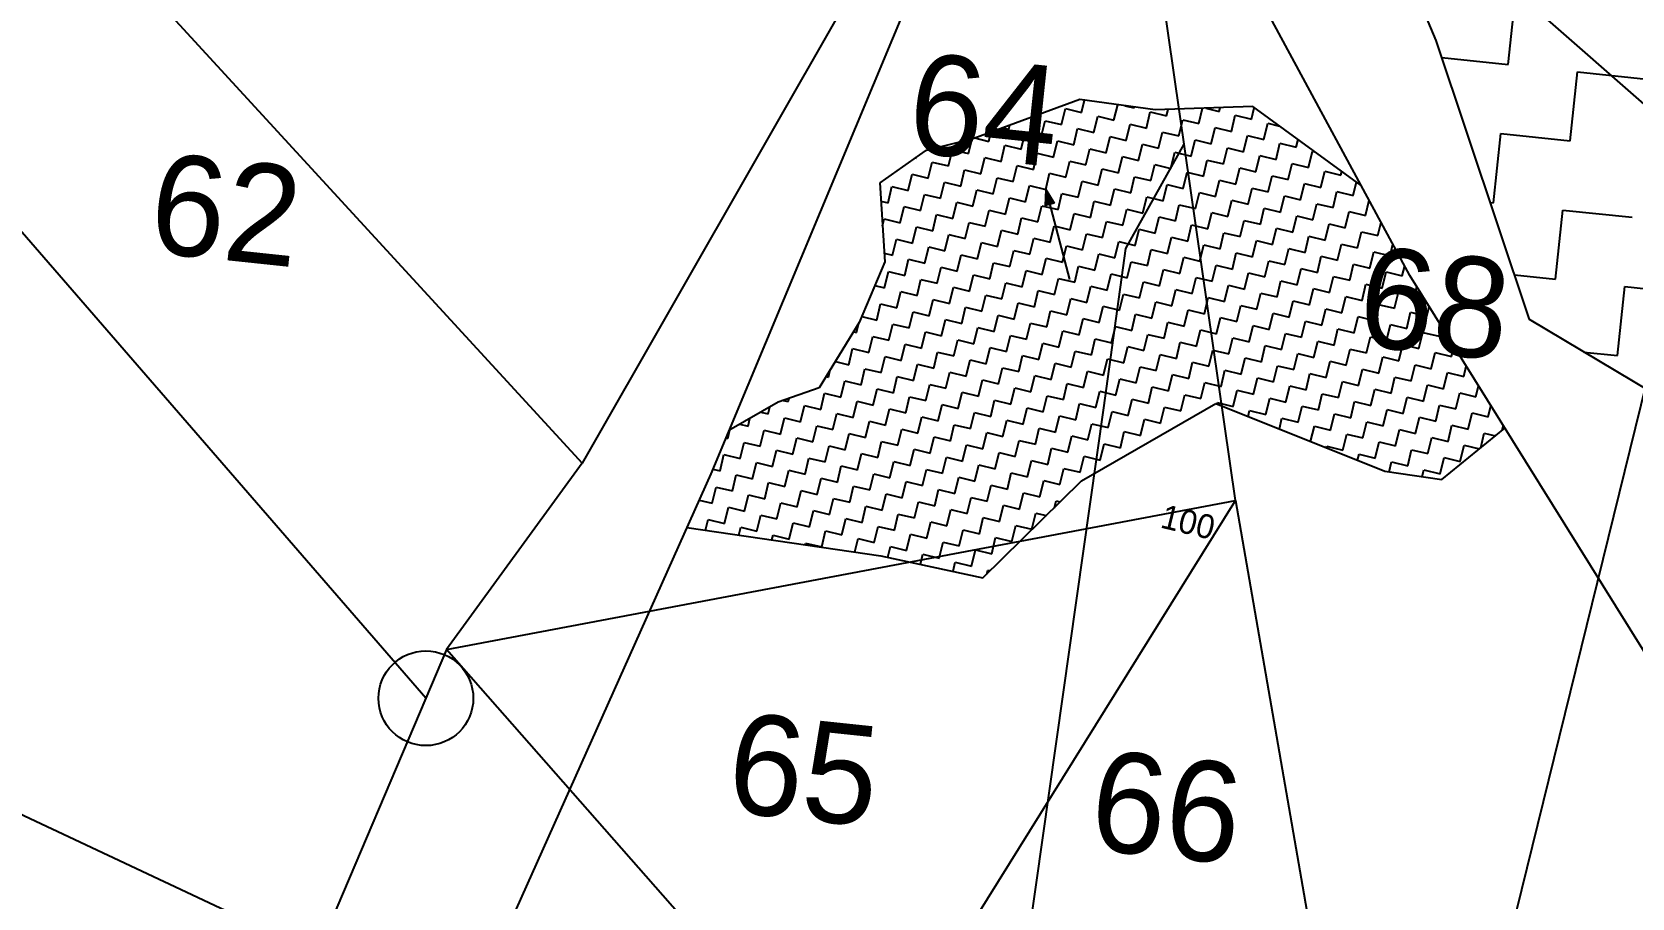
# Model space of a CAD drawing. Header units: metres. Extents: x 280481 to 282563, y 2046849 to 2049468.
# Drawn here: x 281595.6 to 281837.1, y 2048963.2 to 2049094 of the extents above; entities that cross this region are included whole.
import ezdxf
from ezdxf.enums import TextEntityAlignment as Align

# ---------------------------------------------------------------- set-up
doc = ezdxf.new("R2010")
doc.units = ezdxf.units.M
for name, color, linetype in [('LINE_WATER', 4, 'Continuous'), ('POLY_HATCH', 12, 'Continuous'), ('POLY_PARCEL', 6, 'Continuous'), ('TEXT_PARCEL', 7, 'Continuous')]:
    doc.layers.add(name, color=color, linetype=linetype)
doc.styles.add('TEXT_MAP', font='')
doc.styles.get('TEXT_MAP').set_extended_font_data('Kruti Dev 050')

msp = doc.modelspace()

# ---------------------------------------------------------------- hatches: boundary and pattern name
h = msp.add_hatch(color=256)
h.paths.add_polyline_path([(281749.21, 2049067.93), (281749.9, 2049068.11), (281748.61, 2049070.19)])
h.paths.add_polyline_path([(281748.61, 2049070.19), (281748.52, 2049067.75), (281749.21, 2049067.93)])

# ---------------------------------------------------------------- linework, layer by layer
for points in [[(281748.61, 2049070.19), (281748.52, 2049067.75)], [(281748.61, 2049070.19), (281752.19, 2049056.58)], [(281748.61, 2049070.19), (281749.9, 2049068.11)], [(281749.9, 2049068.11), (281748.52, 2049067.75)]]:
    msp.add_lwpolyline(points)
msp.add_circle((281655.07, 2048993.38), 7.15)
at = {"layer": 'LINE_WATER'}
for p, q in [((281760.7, 2049061.3), (281769.52, 2049077.02)), ((281757.4, 2049037.22), (281760.7, 2049061.3)), ((281742.55, 2048932.71), (281757.4, 2049037.22))]:
    msp.add_line(p, q, dxfattribs=at)
at = {"layer": 'POLY_HATCH'}
for p, q in [((281807.55, 2049092.66), (281783.74, 2049149.87)), ((281821.63, 2049050.56), (281807.55, 2049092.66)), ((281753.76, 2049083.76), (281737.75, 2049077.91)), ((281765.14, 2049082.21), (281753.76, 2049083.76)), ((281779.85, 2049082.7), (281765.14, 2049082.21)), ((281796.22, 2049070.81), (281779.85, 2049082.7)), ((281737.75, 2049077.91), (281730.41, 2049076.05)), ((281730.41, 2049076.05), (281723.56, 2049071.22)), ((281723.56, 2049071.22), (281724.32, 2049059.29)), ((281724.32, 2049059.29), (281720.47, 2049050.1)), ((281720.47, 2049050.1), (281714.43, 2049040.22)), ((281867.14, 2049023.37), (281821.63, 2049050.56)), ((281714.43, 2049040.22), (281708.23, 2049038.08)), ((281708.23, 2049038.08), (281700.8, 2049033.79)), ((281754.03, 2049026.19), (281774.3, 2049037.88)), ((281774.3, 2049037.88), (281799.79, 2049027.65)), ((281808.4, 2049026.38), (281817.92, 2049034.15)), ((281739.14, 2049011.57), (281754.03, 2049026.19)), ((281799.79, 2049027.65), (281808.4, 2049026.38)), ((281694.44, 2049019.14), (281723.73, 2049014.89)), ((281723.73, 2049014.89), (281739.14, 2049011.57))]:
    msp.add_line(p, q, dxfattribs=at)
at = {"layer": 'POLY_HATCH', "linetype": 'Continuous'}
for p, q in [((281818.43, 2049089.07), (281819.53, 2049099.51)), ((281808.4, 2049090.13), (281818.43, 2049089.07)), ((281827.76, 2049077.53), (281828.86, 2049087.97)), ((281828.86, 2049087.97), (281839.3, 2049086.87)), ((281754.02, 2049081.83), (281754.47, 2049083.66)), ((281750.98, 2049079.98), (281751.58, 2049082.42)), ((281751.58, 2049082.42), (281754.02, 2049081.83)), ((281755.88, 2049078.79), (281756.47, 2049081.24)), ((281756.47, 2049081.24), (281758.92, 2049080.64)), ((281758.92, 2049080.64), (281759.48, 2049082.98)), ((281760.58, 2049082.83), (281761.96, 2049082.5)), ((281761.96, 2049082.5), (281761.99, 2049082.64)), ((281763.81, 2049079.46), (281764.4, 2049081.9)), ((281764.4, 2049081.9), (281766.85, 2049081.31)), ((281766.85, 2049081.31), (281767.08, 2049082.28)), ((281771.74, 2049080.13), (281772.3, 2049082.45)), ((281772.78, 2049082.47), (281774.78, 2049081.98)), ((281774.78, 2049081.98), (281774.92, 2049082.54)), ((281776.63, 2049078.94), (281777.23, 2049081.39)), ((281777.23, 2049081.39), (281779.67, 2049080.79)), ((281779.67, 2049080.79), (281780.09, 2049082.52)), ((281740.01, 2049077.46), (281740.35, 2049078.86)), ((281742.16, 2049079.52), (281743.05, 2049079.31)), ((281743.05, 2049079.31), (281743.19, 2049079.9)), ((281744.9, 2049076.27), (281745.5, 2049078.72)), ((281745.5, 2049078.72), (281747.94, 2049078.12)), ((281747.94, 2049078.12), (281748.54, 2049080.57)), ((281748.54, 2049080.57), (281750.98, 2049079.98)), ((281752.84, 2049076.94), (281753.43, 2049079.38)), ((281753.43, 2049079.38), (281755.88, 2049078.79)), ((281760.77, 2049077.6), (281761.36, 2049080.05)), ((281761.36, 2049080.05), (281763.81, 2049079.46)), ((281765.66, 2049076.42), (281766.26, 2049078.87)), ((281766.26, 2049078.87), (281768.7, 2049078.27)), ((281768.7, 2049078.27), (281769.29, 2049080.72)), ((281769.29, 2049080.72), (281771.74, 2049080.13)), ((281773.59, 2049077.09), (281774.19, 2049079.53)), ((281774.19, 2049079.53), (281776.63, 2049078.94)), ((281781.53, 2049077.75), (281782.12, 2049080.2)), ((281782.12, 2049080.2), (281783.88, 2049079.77)), ((281736.97, 2049075.6), (281737.52, 2049077.86)), ((281737.9, 2049077.97), (281740.01, 2049077.46)), ((281741.87, 2049074.42), (281742.46, 2049076.86)), ((281742.46, 2049076.86), (281744.9, 2049076.27)), ((281749.8, 2049075.08), (281750.39, 2049077.53)), ((281750.39, 2049077.53), (281752.84, 2049076.94)), ((281754.69, 2049073.9), (281755.28, 2049076.34)), ((281755.28, 2049076.34), (281757.73, 2049075.75)), ((281757.73, 2049075.75), (281758.32, 2049078.2)), ((281758.32, 2049078.2), (281760.77, 2049077.6)), ((281762.62, 2049074.57), (281763.22, 2049077.01)), ((281763.22, 2049077.01), (281765.66, 2049076.42)), ((281770.56, 2049075.23), (281771.15, 2049077.68)), ((281771.15, 2049077.68), (281773.59, 2049077.09)), ((281775.45, 2049074.05), (281776.04, 2049076.49)), ((281776.04, 2049076.49), (281778.49, 2049075.9)), ((281778.49, 2049075.9), (281779.08, 2049078.35)), ((281779.08, 2049078.35), (281781.53, 2049077.75)), ((281783.38, 2049074.71), (281783.97, 2049077.16)), ((281783.97, 2049077.16), (281786.42, 2049076.57)), ((281786.42, 2049076.57), (281786.7, 2049077.73)), ((281816.22, 2049068.2), (281817.32, 2049078.63)), ((281817.32, 2049078.63), (281827.76, 2049077.53)), ((281728.88, 2049074.97), (281729.04, 2049074.93)), ((281729.04, 2049074.93), (281729.08, 2049075.12)), ((281730.89, 2049071.9), (281731.49, 2049074.34)), ((281731.49, 2049074.34), (281733.93, 2049073.75)), ((281733.93, 2049073.75), (281734.53, 2049076.2)), ((281734.53, 2049076.2), (281736.97, 2049075.6)), ((281738.83, 2049072.56), (281739.42, 2049075.01)), ((281739.42, 2049075.01), (281741.87, 2049074.42)), ((281746.76, 2049073.23), (281747.35, 2049075.68)), ((281747.35, 2049075.68), (281749.8, 2049075.08)), ((281751.65, 2049072.04), (281752.24, 2049074.49)), ((281752.24, 2049074.49), (281754.69, 2049073.9)), ((281759.58, 2049072.71), (281760.18, 2049075.16)), ((281760.18, 2049075.16), (281762.62, 2049074.57)), ((281764.48, 2049071.53), (281765.07, 2049073.97)), ((281765.07, 2049073.97), (281767.52, 2049073.38)), ((281767.52, 2049073.38), (281768.11, 2049075.83)), ((281768.11, 2049075.83), (281770.56, 2049075.23)), ((281772.41, 2049072.19), (281773, 2049074.64)), ((281773, 2049074.64), (281775.45, 2049074.05)), ((281780.34, 2049072.86), (281780.93, 2049075.31)), ((281780.93, 2049075.31), (281783.38, 2049074.71)), ((281785.23, 2049071.68), (281785.83, 2049074.12)), ((281785.83, 2049074.12), (281788.27, 2049073.53)), ((281788.27, 2049073.53), (281788.87, 2049075.98)), ((281788.87, 2049075.98), (281789.24, 2049075.89)), ((281727.85, 2049070.04), (281728.45, 2049072.49)), ((281728.45, 2049072.49), (281730.89, 2049071.9)), ((281735.79, 2049070.71), (281736.38, 2049073.16)), ((281736.38, 2049073.16), (281738.83, 2049072.56)), ((281740.68, 2049069.52), (281741.27, 2049071.97)), ((281741.27, 2049071.97), (281743.72, 2049071.38)), ((281743.72, 2049071.38), (281744.31, 2049073.82)), ((281744.31, 2049073.82), (281746.76, 2049073.23)), ((281748.61, 2049070.19), (281749.2, 2049072.64)), ((281749.2, 2049072.64), (281751.65, 2049072.04)), ((281756.54, 2049070.86), (281757.14, 2049073.31)), ((281757.14, 2049073.31), (281759.58, 2049072.71)), ((281761.44, 2049069.67), (281762.03, 2049072.12)), ((281762.03, 2049072.12), (281764.48, 2049071.53)), ((281769.37, 2049070.34), (281769.96, 2049072.79)), ((281769.96, 2049072.79), (281772.41, 2049072.19)), ((281774.26, 2049069.15), (281774.86, 2049071.6)), ((281774.86, 2049071.6), (281777.3, 2049071.01)), ((281777.3, 2049071.01), (281777.89, 2049073.45)), ((281777.89, 2049073.45), (281780.34, 2049072.86)), ((281782.19, 2049069.82), (281782.79, 2049072.27)), ((281782.79, 2049072.27), (281785.23, 2049071.68)), ((281790.13, 2049070.49), (281790.72, 2049072.94)), ((281790.72, 2049072.94), (281793.17, 2049072.34)), ((281793.17, 2049072.34), (281793.31, 2049072.93)), ((281724.82, 2049068.19), (281725.41, 2049070.64)), ((281725.41, 2049070.64), (281727.85, 2049070.04)), ((281729.71, 2049067), (281730.3, 2049069.45)), ((281730.3, 2049069.45), (281732.75, 2049068.86)), ((281732.75, 2049068.86), (281733.34, 2049071.3)), ((281733.34, 2049071.3), (281735.79, 2049070.71)), ((281737.64, 2049067.67), (281738.23, 2049070.12)), ((281738.23, 2049070.12), (281740.68, 2049069.52)), ((281745.57, 2049068.34), (281746.17, 2049070.78)), ((281746.17, 2049070.78), (281748.61, 2049070.19)), ((281750.47, 2049067.15), (281751.06, 2049069.6)), ((281751.06, 2049069.6), (281753.5, 2049069.01)), ((281753.5, 2049069.01), (281754.1, 2049071.45)), ((281754.1, 2049071.45), (281756.54, 2049070.86)), ((281758.4, 2049067.82), (281758.99, 2049070.27)), ((281758.99, 2049070.27), (281761.44, 2049069.67)), ((281763.29, 2049066.63), (281763.88, 2049069.08)), ((281763.88, 2049069.08), (281766.33, 2049068.49)), ((281766.33, 2049068.49), (281766.92, 2049070.93)), ((281766.92, 2049070.93), (281769.37, 2049070.34)), ((281771.22, 2049067.3), (281771.82, 2049069.75)), ((281771.82, 2049069.75), (281774.26, 2049069.15)), ((281779.15, 2049067.97), (281779.75, 2049070.41)), ((281779.75, 2049070.41), (281782.19, 2049069.82)), ((281784.05, 2049066.78), (281784.64, 2049069.23)), ((281784.64, 2049069.23), (281787.09, 2049068.64)), ((281787.09, 2049068.64), (281787.68, 2049071.08)), ((281787.68, 2049071.08), (281790.13, 2049070.49)), ((281791.98, 2049067.45), (281792.57, 2049069.9)), ((281792.57, 2049069.9), (281795.02, 2049069.3)), ((281795.02, 2049069.3), (281795.51, 2049071.33)), ((281723.74, 2049068.45), (281724.82, 2049068.19)), ((281726.67, 2049065.15), (281727.26, 2049067.6)), ((281727.26, 2049067.6), (281729.71, 2049067)), ((281734.6, 2049065.82), (281735.19, 2049068.26)), ((281735.19, 2049068.26), (281737.64, 2049067.67)), ((281739.49, 2049064.63), (281740.09, 2049067.08)), ((281740.09, 2049067.08), (281742.53, 2049066.48)), ((281742.53, 2049066.48), (281743.13, 2049068.93)), ((281743.13, 2049068.93), (281745.57, 2049068.34)), ((281747.43, 2049065.3), (281748.02, 2049067.74)), ((281748.02, 2049067.74), (281750.47, 2049067.15)), ((281755.36, 2049065.97), (281755.95, 2049068.41)), ((281755.95, 2049068.41), (281758.4, 2049067.82)), ((281760.25, 2049064.78), (281760.84, 2049067.23)), ((281760.84, 2049067.23), (281763.29, 2049066.63)), ((281768.18, 2049065.45), (281768.78, 2049067.89)), ((281768.78, 2049067.89), (281771.22, 2049067.3)), ((281773.08, 2049064.26), (281773.67, 2049066.71)), ((281773.67, 2049066.71), (281776.12, 2049066.11)), ((281776.12, 2049066.11), (281776.71, 2049068.56)), ((281776.71, 2049068.56), (281779.15, 2049067.97)), ((281781.01, 2049064.93), (281781.6, 2049067.38)), ((281781.6, 2049067.38), (281784.05, 2049066.78)), ((281788.94, 2049065.6), (281789.53, 2049068.04)), ((281789.53, 2049068.04), (281791.98, 2049067.45)), ((281793.83, 2049064.41), (281794.43, 2049066.86)), ((281794.43, 2049066.86), (281796.87, 2049066.26)), ((281796.87, 2049066.26), (281797.43, 2049068.58)), ((281815.71, 2049068.25), (281816.22, 2049068.2)), ((281825.56, 2049056.66), (281826.66, 2049067.09)), ((281826.66, 2049067.09), (281837.1, 2049065.99)), ((281723.98, 2049064.72), (281724.22, 2049065.74)), ((281724.22, 2049065.74), (281726.67, 2049065.15)), ((281728.52, 2049062.11), (281729.11, 2049064.56)), ((281729.11, 2049064.56), (281731.56, 2049063.96)), ((281731.56, 2049063.96), (281732.15, 2049066.41)), ((281732.15, 2049066.41), (281734.6, 2049065.82)), ((281736.45, 2049062.78), (281737.05, 2049065.22)), ((281737.05, 2049065.22), (281739.49, 2049064.63)), ((281744.39, 2049063.44), (281744.98, 2049065.89)), ((281744.98, 2049065.89), (281747.43, 2049065.3)), ((281749.28, 2049062.26), (281749.87, 2049064.71)), ((281749.87, 2049064.71), (281752.32, 2049064.11)), ((281752.32, 2049064.11), (281752.91, 2049066.56)), ((281752.91, 2049066.56), (281755.36, 2049065.97)), ((281757.21, 2049062.93), (281757.8, 2049065.37)), ((281757.8, 2049065.37), (281760.25, 2049064.78)), ((281765.14, 2049063.59), (281765.74, 2049066.04)), ((281765.74, 2049066.04), (281768.18, 2049065.45)), ((281770.04, 2049062.41), (281770.63, 2049064.85)), ((281770.63, 2049064.85), (281773.08, 2049064.26)), ((281777.97, 2049063.08), (281778.56, 2049065.52)), ((281778.56, 2049065.52), (281781.01, 2049064.93)), ((281782.86, 2049061.89), (281783.45, 2049064.34)), ((281783.45, 2049064.34), (281785.9, 2049063.74)), ((281785.9, 2049063.74), (281786.49, 2049066.19)), ((281786.49, 2049066.19), (281788.94, 2049065.6)), ((281790.79, 2049062.56), (281791.39, 2049065)), ((281791.39, 2049065), (281793.83, 2049064.41)), ((281798.73, 2049063.22), (281799.22, 2049065.27)), ((281725.48, 2049060.26), (281726.08, 2049062.7)), ((281726.08, 2049062.7), (281728.52, 2049062.11)), ((281733.41, 2049060.92), (281734.01, 2049063.37)), ((281734.01, 2049063.37), (281736.45, 2049062.78)), ((281738.31, 2049059.74), (281738.9, 2049062.18)), ((281738.9, 2049062.18), (281741.35, 2049061.59)), ((281741.35, 2049061.59), (281741.94, 2049064.04)), ((281741.94, 2049064.04), (281744.39, 2049063.44)), ((281746.24, 2049060.41), (281746.83, 2049062.85)), ((281746.83, 2049062.85), (281749.28, 2049062.26)), ((281754.17, 2049061.07), (281754.77, 2049063.52)), ((281754.77, 2049063.52), (281757.21, 2049062.93)), ((281759.07, 2049059.89), (281759.66, 2049062.33)), ((281759.66, 2049062.33), (281762.1, 2049061.74)), ((281762.1, 2049061.74), (281762.7, 2049064.19)), ((281762.7, 2049064.19), (281765.14, 2049063.59)), ((281767, 2049060.55), (281767.59, 2049063)), ((281767.59, 2049063), (281770.04, 2049062.41)), ((281771.89, 2049059.37), (281772.48, 2049061.81)), ((281772.48, 2049061.81), (281774.93, 2049061.22)), ((281774.93, 2049061.22), (281775.52, 2049063.67)), ((281775.52, 2049063.67), (281777.97, 2049063.08)), ((281779.82, 2049060.04), (281780.42, 2049062.48)), ((281780.42, 2049062.48), (281782.86, 2049061.89)), ((281787.75, 2049060.7), (281788.35, 2049063.15)), ((281788.35, 2049063.15), (281790.79, 2049062.56)), ((281792.65, 2049059.52), (281793.24, 2049061.96)), ((281793.24, 2049061.96), (281795.69, 2049061.37)), ((281795.69, 2049061.37), (281796.28, 2049063.82)), ((281796.28, 2049063.82), (281798.73, 2049063.22)), ((281800.58, 2049060.19), (281801.01, 2049061.96)), ((281724.24, 2049060.56), (281725.48, 2049060.26)), ((281727.34, 2049057.22), (281727.93, 2049059.66)), ((281727.93, 2049059.66), (281730.38, 2049059.07)), ((281730.38, 2049059.07), (281730.97, 2049061.52)), ((281730.97, 2049061.52), (281733.41, 2049060.92)), ((281735.27, 2049057.88), (281735.86, 2049060.33)), ((281735.86, 2049060.33), (281738.31, 2049059.74)), ((281743.2, 2049058.55), (281743.79, 2049061)), ((281743.79, 2049061), (281746.24, 2049060.41)), ((281748.09, 2049057.37), (281748.69, 2049059.81)), ((281748.69, 2049059.81), (281751.13, 2049059.22)), ((281751.13, 2049059.22), (281751.73, 2049061.67)), ((281751.73, 2049061.67), (281754.17, 2049061.07)), ((281756.03, 2049058.03), (281756.62, 2049060.48)), ((281756.62, 2049060.48), (281759.07, 2049059.89)), ((281763.96, 2049058.7), (281764.55, 2049061.15)), ((281764.55, 2049061.15), (281767, 2049060.55)), ((281768.85, 2049057.52), (281769.44, 2049059.96)), ((281769.44, 2049059.96), (281771.89, 2049059.37)), ((281776.78, 2049058.18), (281777.38, 2049060.63)), ((281777.38, 2049060.63), (281779.82, 2049060.04)), ((281781.68, 2049057), (281782.27, 2049059.44)), ((281782.27, 2049059.44), (281784.72, 2049058.85)), ((281784.72, 2049058.85), (281785.31, 2049061.3)), ((281785.31, 2049061.3), (281787.75, 2049060.7)), ((281789.61, 2049057.66), (281790.2, 2049060.11)), ((281790.2, 2049060.11), (281792.65, 2049059.52)), ((281797.54, 2049058.33), (281798.13, 2049060.78)), ((281798.13, 2049060.78), (281800.58, 2049060.19)), ((281724.3, 2049055.36), (281724.89, 2049057.81)), ((281724.89, 2049057.81), (281727.34, 2049057.22)), ((281732.23, 2049056.03), (281732.82, 2049058.48)), ((281732.82, 2049058.48), (281735.27, 2049057.88)), ((281737.12, 2049054.85), (281737.71, 2049057.29)), ((281737.71, 2049057.29), (281740.16, 2049056.7)), ((281740.16, 2049056.7), (281740.75, 2049059.14)), ((281740.75, 2049059.14), (281743.2, 2049058.55)), ((281745.05, 2049055.51), (281745.65, 2049057.96)), ((281745.65, 2049057.96), (281748.09, 2049057.37)), ((281752.99, 2049056.18), (281753.58, 2049058.63)), ((281753.58, 2049058.63), (281756.03, 2049058.03)), ((281757.88, 2049054.99), (281758.47, 2049057.44)), ((281758.47, 2049057.44), (281760.92, 2049056.85)), ((281760.92, 2049056.85), (281761.51, 2049059.29)), ((281761.51, 2049059.29), (281763.96, 2049058.7)), ((281765.81, 2049055.66), (281766.4, 2049058.11)), ((281766.4, 2049058.11), (281768.85, 2049057.52)), ((281773.74, 2049056.33), (281774.34, 2049058.78)), ((281774.34, 2049058.78), (281776.78, 2049058.18)), ((281778.64, 2049055.14), (281779.23, 2049057.59)), ((281779.23, 2049057.59), (281781.68, 2049057)), ((281786.57, 2049055.81), (281787.16, 2049058.26)), ((281787.16, 2049058.26), (281789.61, 2049057.66)), ((281791.46, 2049054.62), (281792.05, 2049057.07)), ((281792.05, 2049057.07), (281794.5, 2049056.48)), ((281794.5, 2049056.48), (281795.09, 2049058.92)), ((281795.09, 2049058.92), (281797.54, 2049058.33)), ((281799.39, 2049055.29), (281799.99, 2049057.74)), ((281799.99, 2049057.74), (281802.43, 2049057.15)), ((281802.43, 2049057.15), (281802.8, 2049058.65)), ((281819.37, 2049057.31), (281825.56, 2049056.66)), ((281722.82, 2049055.72), (281724.3, 2049055.36)), ((281726.15, 2049052.32), (281726.74, 2049054.77)), ((281726.74, 2049054.77), (281729.19, 2049054.18)), ((281729.19, 2049054.18), (281729.78, 2049056.62)), ((281729.78, 2049056.62), (281732.23, 2049056.03)), ((281734.08, 2049052.99), (281734.68, 2049055.44)), ((281734.68, 2049055.44), (281737.12, 2049054.85)), ((281742.01, 2049053.66), (281742.61, 2049056.11)), ((281742.61, 2049056.11), (281745.05, 2049055.51)), ((281746.91, 2049052.47), (281747.5, 2049054.92)), ((281747.5, 2049054.92), (281749.95, 2049054.33)), ((281749.95, 2049054.33), (281750.54, 2049056.77)), ((281750.54, 2049056.77), (281752.99, 2049056.18)), ((281754.84, 2049053.14), (281755.43, 2049055.59)), ((281755.43, 2049055.59), (281757.88, 2049054.99)), ((281762.77, 2049053.81), (281763.36, 2049056.25)), ((281763.36, 2049056.25), (281765.81, 2049055.66)), ((281767.66, 2049052.62), (281768.26, 2049055.07)), ((281768.26, 2049055.07), (281770.7, 2049054.48)), ((281770.7, 2049054.48), (281771.3, 2049056.92)), ((281771.3, 2049056.92), (281773.74, 2049056.33)), ((281775.6, 2049053.29), (281776.19, 2049055.74)), ((281776.19, 2049055.74), (281778.64, 2049055.14)), ((281783.53, 2049053.96), (281784.12, 2049056.4)), ((281784.12, 2049056.4), (281786.57, 2049055.81)), ((281788.42, 2049052.77), (281789.02, 2049055.22)), ((281789.02, 2049055.22), (281791.46, 2049054.62)), ((281796.35, 2049053.44), (281796.95, 2049055.89)), ((281796.95, 2049055.89), (281799.39, 2049055.29)), ((281801.25, 2049052.25), (281801.84, 2049054.7)), ((281801.84, 2049054.7), (281804.29, 2049054.11)), ((281804.29, 2049054.11), (281804.63, 2049055.52)), ((281834.89, 2049045.12), (281836, 2049055.55)), ((281836, 2049055.55), (281846.43, 2049054.45)), ((281723.11, 2049050.47), (281723.7, 2049052.92)), ((281723.7, 2049052.92), (281726.15, 2049052.32)), ((281731.04, 2049051.14), (281731.64, 2049053.58)), ((281731.64, 2049053.58), (281734.08, 2049052.99)), ((281735.94, 2049049.95), (281736.53, 2049052.4)), ((281736.53, 2049052.4), (281738.98, 2049051.81)), ((281738.98, 2049051.81), (281739.57, 2049054.25)), ((281739.57, 2049054.25), (281742.01, 2049053.66)), ((281743.87, 2049050.62), (281744.46, 2049053.07)), ((281744.46, 2049053.07), (281746.91, 2049052.47)), ((281751.8, 2049051.29), (281752.39, 2049053.73)), ((281752.39, 2049053.73), (281754.84, 2049053.14)), ((281756.69, 2049050.1), (281757.29, 2049052.55)), ((281757.29, 2049052.55), (281759.73, 2049051.95)), ((281759.73, 2049051.95), (281760.33, 2049054.4)), ((281760.33, 2049054.4), (281762.77, 2049053.81)), ((281764.63, 2049050.77), (281765.22, 2049053.22)), ((281765.22, 2049053.22), (281767.66, 2049052.62)), ((281772.56, 2049051.44), (281773.15, 2049053.88)), ((281773.15, 2049053.88), (281775.6, 2049053.29)), ((281777.45, 2049050.25), (281778.04, 2049052.7)), ((281778.04, 2049052.7), (281780.49, 2049052.1)), ((281780.49, 2049052.1), (281781.08, 2049054.55)), ((281781.08, 2049054.55), (281783.53, 2049053.96)), ((281785.38, 2049050.92), (281785.98, 2049053.36)), ((281785.98, 2049053.36), (281788.42, 2049052.77)), ((281790.28, 2049049.73), (281790.87, 2049052.18)), ((281790.87, 2049052.18), (281793.32, 2049051.59)), ((281793.32, 2049051.59), (281793.91, 2049054.03)), ((281793.91, 2049054.03), (281796.35, 2049053.44)), ((281798.21, 2049050.4), (281798.8, 2049052.85)), ((281798.8, 2049052.85), (281801.25, 2049052.25)), ((281806.14, 2049051.07), (281806.49, 2049052.52)), ((281720.07, 2049048.62), (281720.4, 2049049.99)), ((281720.85, 2049051.02), (281723.11, 2049050.47)), ((281724.96, 2049047.43), (281725.56, 2049049.88)), ((281725.56, 2049049.88), (281728, 2049049.28)), ((281728, 2049049.28), (281728.6, 2049051.73)), ((281728.6, 2049051.73), (281731.04, 2049051.14)), ((281732.9, 2049048.1), (281733.49, 2049050.55)), ((281733.49, 2049050.55), (281735.94, 2049049.95)), ((281740.83, 2049048.77), (281741.42, 2049051.21)), ((281741.42, 2049051.21), (281743.87, 2049050.62)), ((281745.72, 2049047.58), (281746.31, 2049050.03)), ((281746.31, 2049050.03), (281748.76, 2049049.43)), ((281748.76, 2049049.43), (281749.35, 2049051.88)), ((281749.35, 2049051.88), (281751.8, 2049051.29)), ((281753.65, 2049048.25), (281754.25, 2049050.69)), ((281754.25, 2049050.69), (281756.69, 2049050.1)), ((281761.59, 2049048.92), (281762.18, 2049051.36)), ((281762.18, 2049051.36), (281764.63, 2049050.77)), ((281766.48, 2049047.73), (281767.07, 2049050.18)), ((281767.07, 2049050.18), (281769.52, 2049049.58)), ((281769.52, 2049049.58), (281770.11, 2049052.03)), ((281770.11, 2049052.03), (281772.56, 2049051.44)), ((281774.41, 2049048.4), (281775, 2049050.84)), ((281775, 2049050.84), (281777.45, 2049050.25)), ((281782.34, 2049049.06), (281782.94, 2049051.51)), ((281782.94, 2049051.51), (281785.38, 2049050.92)), ((281787.24, 2049047.88), (281787.83, 2049050.32)), ((281787.83, 2049050.32), (281790.28, 2049049.73)), ((281795.17, 2049048.55), (281795.76, 2049050.99)), ((281795.76, 2049050.99), (281798.21, 2049050.4)), ((281800.06, 2049047.36), (281800.65, 2049049.81)), ((281800.65, 2049049.81), (281803.1, 2049049.21)), ((281803.1, 2049049.21), (281803.69, 2049051.66)), ((281803.69, 2049051.66), (281806.14, 2049051.07)), ((281719.63, 2049048.72), (281720.07, 2049048.62)), ((281721.92, 2049045.58), (281722.52, 2049048.02)), ((281722.52, 2049048.02), (281724.96, 2049047.43)), ((281729.86, 2049046.25), (281730.45, 2049048.69)), ((281730.45, 2049048.69), (281732.9, 2049048.1)), ((281734.75, 2049045.06), (281735.34, 2049047.51)), ((281735.34, 2049047.51), (281737.79, 2049046.91)), ((281737.79, 2049046.91), (281738.38, 2049049.36)), ((281738.38, 2049049.36), (281740.83, 2049048.77)), ((281742.68, 2049045.73), (281743.28, 2049048.17)), ((281743.28, 2049048.17), (281745.72, 2049047.58)), ((281750.61, 2049046.39), (281751.21, 2049048.84)), ((281751.21, 2049048.84), (281753.65, 2049048.25)), ((281755.51, 2049045.21), (281756.1, 2049047.65)), ((281756.1, 2049047.65), (281758.55, 2049047.06)), ((281758.55, 2049047.06), (281759.14, 2049049.51)), ((281759.14, 2049049.51), (281761.59, 2049048.92)), ((281763.44, 2049045.88), (281764.03, 2049048.32)), ((281764.03, 2049048.32), (281766.48, 2049047.73)), ((281771.37, 2049046.54), (281771.96, 2049048.99)), ((281771.96, 2049048.99), (281774.41, 2049048.4)), ((281776.26, 2049045.36), (281776.86, 2049047.8)), ((281776.86, 2049047.8), (281779.3, 2049047.21)), ((281779.3, 2049047.21), (281779.9, 2049049.66)), ((281779.9, 2049049.66), (281782.34, 2049049.06)), ((281784.2, 2049046.02), (281784.79, 2049048.47)), ((281784.79, 2049048.47), (281787.24, 2049047.88)), ((281792.13, 2049046.69), (281792.72, 2049049.14)), ((281792.72, 2049049.14), (281795.17, 2049048.55)), ((281797.02, 2049045.51), (281797.62, 2049047.95)), ((281797.62, 2049047.95), (281800.06, 2049047.36)), ((281804.95, 2049046.17), (281805.55, 2049048.62)), ((281805.55, 2049048.62), (281807.99, 2049048.03)), ((281807.99, 2049048.03), (281808.36, 2049049.53)), ((281718.89, 2049043.72), (281719.48, 2049046.17)), ((281719.48, 2049046.17), (281721.92, 2049045.58)), ((281723.78, 2049042.54), (281724.37, 2049044.98)), ((281724.37, 2049044.98), (281726.82, 2049044.39)), ((281726.82, 2049044.39), (281727.41, 2049046.84)), ((281727.41, 2049046.84), (281729.86, 2049046.25)), ((281731.71, 2049043.21), (281732.3, 2049045.65)), ((281732.3, 2049045.65), (281734.75, 2049045.06)), ((281739.64, 2049043.87), (281740.24, 2049046.32)), ((281740.24, 2049046.32), (281742.68, 2049045.73)), ((281744.54, 2049042.69), (281745.13, 2049045.13)), ((281745.13, 2049045.13), (281747.57, 2049044.54)), ((281747.57, 2049044.54), (281748.17, 2049046.99)), ((281748.17, 2049046.99), (281750.61, 2049046.39)), ((281752.47, 2049043.35), (281753.06, 2049045.8)), ((281753.06, 2049045.8), (281755.51, 2049045.21)), ((281760.4, 2049044.02), (281760.99, 2049046.47)), ((281760.99, 2049046.47), (281763.44, 2049045.88)), ((281765.29, 2049042.84), (281765.89, 2049045.28)), ((281765.89, 2049045.28), (281768.33, 2049044.69)), ((281768.33, 2049044.69), (281768.93, 2049047.14)), ((281768.93, 2049047.14), (281771.37, 2049046.54)), ((281773.23, 2049043.5), (281773.82, 2049045.95)), ((281773.82, 2049045.95), (281776.26, 2049045.36)), ((281781.16, 2049044.17), (281781.75, 2049046.62)), ((281781.75, 2049046.62), (281784.2, 2049046.02)), ((281786.05, 2049042.99), (281786.64, 2049045.43)), ((281786.64, 2049045.43), (281789.09, 2049044.84)), ((281789.09, 2049044.84), (281789.68, 2049047.29)), ((281789.68, 2049047.29), (281792.13, 2049046.69)), ((281793.98, 2049043.65), (281794.58, 2049046.1)), ((281794.58, 2049046.1), (281797.02, 2049045.51)), ((281798.88, 2049042.47), (281799.47, 2049044.91)), ((281799.47, 2049044.91), (281801.91, 2049044.32)), ((281801.91, 2049044.32), (281802.51, 2049046.77)), ((281802.51, 2049046.77), (281804.95, 2049046.17)), ((281806.81, 2049043.13), (281807.4, 2049045.58)), ((281807.4, 2049045.58), (281809.85, 2049044.99)), ((281809.85, 2049044.99), (281810.22, 2049046.53)), ((281829.85, 2049045.65), (281834.89, 2049045.12)), ((281715.85, 2049041.87), (281716.11, 2049042.98)), ((281716.87, 2049044.21), (281718.89, 2049043.72)), ((281720.74, 2049040.68), (281721.33, 2049043.13)), ((281721.33, 2049043.13), (281723.78, 2049042.54)), ((281728.67, 2049041.35), (281729.26, 2049043.8)), ((281729.26, 2049043.8), (281731.71, 2049043.21)), ((281733.56, 2049040.17), (281734.16, 2049042.61)), ((281734.16, 2049042.61), (281736.6, 2049042.02)), ((281736.6, 2049042.02), (281737.2, 2049044.47)), ((281737.2, 2049044.47), (281739.64, 2049043.87)), ((281741.5, 2049040.83), (281742.09, 2049043.28)), ((281742.09, 2049043.28), (281744.54, 2049042.69)), ((281749.43, 2049041.5), (281750.02, 2049043.95)), ((281750.02, 2049043.95), (281752.47, 2049043.35)), ((281754.32, 2049040.32), (281754.91, 2049042.76)), ((281754.91, 2049042.76), (281757.36, 2049042.17)), ((281757.36, 2049042.17), (281757.95, 2049044.62)), ((281757.95, 2049044.62), (281760.4, 2049044.02)), ((281762.25, 2049040.98), (281762.85, 2049043.43)), ((281762.85, 2049043.43), (281765.29, 2049042.84)), ((281770.19, 2049041.65), (281770.78, 2049044.1)), ((281770.78, 2049044.1), (281773.23, 2049043.5)), ((281775.08, 2049040.46), (281775.67, 2049042.91)), ((281775.67, 2049042.91), (281778.12, 2049042.32)), ((281778.12, 2049042.32), (281778.71, 2049044.76)), ((281778.71, 2049044.76), (281781.16, 2049044.17)), ((281783.01, 2049041.13), (281783.6, 2049043.58)), ((281783.6, 2049043.58), (281786.05, 2049042.99)), ((281790.94, 2049041.8), (281791.54, 2049044.25)), ((281791.54, 2049044.25), (281793.98, 2049043.65)), ((281795.84, 2049040.61), (281796.43, 2049043.06)), ((281796.43, 2049043.06), (281798.88, 2049042.47)), ((281803.77, 2049041.28), (281804.36, 2049043.73)), ((281804.36, 2049043.73), (281806.81, 2049043.13)), ((281808.66, 2049040.1), (281809.25, 2049042.54)), ((281809.25, 2049042.54), (281811.7, 2049041.95)), ((281811.7, 2049041.95), (281812.08, 2049043.53)), ((281715.49, 2049041.96), (281715.85, 2049041.87)), ((281717.7, 2049038.83), (281718.29, 2049041.28)), ((281718.29, 2049041.28), (281720.74, 2049040.68)), ((281722.59, 2049037.65), (281723.19, 2049040.09)), ((281723.19, 2049040.09), (281725.63, 2049039.5)), ((281725.63, 2049039.5), (281726.22, 2049041.95)), ((281726.22, 2049041.95), (281728.67, 2049041.35)), ((281730.52, 2049038.31), (281731.12, 2049040.76)), ((281731.12, 2049040.76), (281733.56, 2049040.17)), ((281738.46, 2049038.98), (281739.05, 2049041.43)), ((281739.05, 2049041.43), (281741.5, 2049040.83)), ((281743.35, 2049037.79), (281743.94, 2049040.24)), ((281743.94, 2049040.24), (281746.39, 2049039.65)), ((281746.39, 2049039.65), (281746.98, 2049042.09)), ((281746.98, 2049042.09), (281749.43, 2049041.5)), ((281751.28, 2049038.46), (281751.87, 2049040.91)), ((281751.87, 2049040.91), (281754.32, 2049040.32)), ((281759.21, 2049039.13), (281759.81, 2049041.58)), ((281759.81, 2049041.58), (281762.25, 2049040.98)), ((281764.11, 2049037.94), (281764.7, 2049040.39)), ((281764.7, 2049040.39), (281767.15, 2049039.8)), ((281767.15, 2049039.8), (281767.74, 2049042.24)), ((281767.74, 2049042.24), (281770.19, 2049041.65)), ((281772.04, 2049038.61), (281772.63, 2049041.06)), ((281772.63, 2049041.06), (281775.08, 2049040.46)), ((281779.97, 2049039.28), (281780.56, 2049041.73)), ((281780.56, 2049041.73), (281783.01, 2049041.13)), ((281784.86, 2049038.09), (281785.46, 2049040.54)), ((281785.46, 2049040.54), (281787.9, 2049039.95)), ((281787.9, 2049039.95), (281788.5, 2049042.39)), ((281788.5, 2049042.39), (281790.94, 2049041.8)), ((281792.8, 2049038.76), (281793.39, 2049041.21)), ((281793.39, 2049041.21), (281795.84, 2049040.61)), ((281800.73, 2049039.43), (281801.32, 2049041.87)), ((281801.32, 2049041.87), (281803.77, 2049041.28)), ((281805.62, 2049038.24), (281806.21, 2049040.69)), ((281806.21, 2049040.69), (281808.66, 2049040.1)), ((281813.55, 2049038.91), (281813.95, 2049040.54)), ((281709.01, 2049038.35), (281709.77, 2049038.16)), ((281709.77, 2049038.16), (281709.88, 2049038.65)), ((281714.66, 2049036.98), (281715.25, 2049039.42)), ((281715.25, 2049039.42), (281717.7, 2049038.83)), ((281719.55, 2049035.79), (281720.15, 2049038.24)), ((281720.15, 2049038.24), (281722.59, 2049037.65)), ((281727.49, 2049036.46), (281728.08, 2049038.91)), ((281728.08, 2049038.91), (281730.52, 2049038.31)), ((281732.38, 2049035.27), (281732.97, 2049037.72)), ((281732.97, 2049037.72), (281735.42, 2049037.13)), ((281735.42, 2049037.13), (281736.01, 2049039.57)), ((281736.01, 2049039.57), (281738.46, 2049038.98)), ((281740.31, 2049035.94), (281740.9, 2049038.39)), ((281740.9, 2049038.39), (281743.35, 2049037.79)), ((281748.24, 2049036.61), (281748.84, 2049039.06)), ((281748.84, 2049039.06), (281751.28, 2049038.46)), ((281753.14, 2049035.42), (281753.73, 2049037.87)), ((281753.73, 2049037.87), (281756.17, 2049037.28)), ((281756.17, 2049037.28), (281756.77, 2049039.72)), ((281756.77, 2049039.72), (281759.21, 2049039.13)), ((281761.07, 2049036.09), (281761.66, 2049038.54)), ((281761.66, 2049038.54), (281764.11, 2049037.94)), ((281769, 2049036.76), (281769.59, 2049039.2)), ((281769.59, 2049039.2), (281772.04, 2049038.61)), ((281774.44, 2049037.83), (281774.49, 2049038.02)), ((281774.49, 2049038.02), (281776.93, 2049037.43)), ((281776.93, 2049037.43), (281777.53, 2049039.87)), ((281777.53, 2049039.87), (281779.97, 2049039.28)), ((281781.83, 2049036.24), (281782.42, 2049038.69)), ((281782.42, 2049038.69), (281784.86, 2049038.09)), ((281789.76, 2049036.91), (281790.35, 2049039.35)), ((281790.35, 2049039.35), (281792.8, 2049038.76)), ((281794.65, 2049035.72), (281795.24, 2049038.17)), ((281795.24, 2049038.17), (281797.69, 2049037.57)), ((281797.69, 2049037.57), (281798.28, 2049040.02)), ((281798.28, 2049040.02), (281800.73, 2049039.43)), ((281802.58, 2049036.39), (281803.18, 2049038.83)), ((281803.18, 2049038.83), (281805.62, 2049038.24)), ((281810.51, 2049037.06), (281811.11, 2049039.5)), ((281811.11, 2049039.5), (281813.55, 2049038.91)), ((281703.69, 2049034.46), (281703.97, 2049035.62)), ((281705.63, 2049036.58), (281706.73, 2049036.31)), ((281706.73, 2049036.31), (281706.98, 2049037.35)), ((281708.58, 2049033.27), (281709.17, 2049035.72)), ((281709.17, 2049035.72), (281711.62, 2049035.12)), ((281711.62, 2049035.12), (281712.21, 2049037.57)), ((281712.21, 2049037.57), (281714.66, 2049036.98)), ((281716.51, 2049033.94), (281717.11, 2049036.39)), ((281717.11, 2049036.39), (281719.55, 2049035.79)), ((281724.45, 2049034.61), (281725.04, 2049037.05)), ((281725.04, 2049037.05), (281727.49, 2049036.46)), ((281729.34, 2049033.42), (281729.93, 2049035.87)), ((281729.93, 2049035.87), (281732.38, 2049035.27)), ((281737.27, 2049034.09), (281737.86, 2049036.53)), ((281737.86, 2049036.53), (281740.31, 2049035.94)), ((281742.16, 2049032.9), (281742.76, 2049035.35)), ((281742.76, 2049035.35), (281745.2, 2049034.76)), ((281745.2, 2049034.76), (281745.8, 2049037.2)), ((281745.8, 2049037.2), (281748.24, 2049036.61)), ((281750.1, 2049033.57), (281750.69, 2049036.02)), ((281750.69, 2049036.02), (281753.14, 2049035.42)), ((281758.03, 2049034.24), (281758.62, 2049036.68)), ((281758.62, 2049036.68), (281761.07, 2049036.09)), ((281762.92, 2049033.05), (281763.51, 2049035.5)), ((281763.51, 2049035.5), (281765.96, 2049034.9)), ((281765.96, 2049034.9), (281766.55, 2049037.35)), ((281766.55, 2049037.35), (281769, 2049036.76)), ((281779.16, 2049035.93), (281779.38, 2049036.83)), ((281779.38, 2049036.83), (281781.83, 2049036.24)), ((281783.88, 2049034.04), (281784.27, 2049035.65)), ((281784.27, 2049035.65), (281786.72, 2049035.05)), ((281786.72, 2049035.05), (281787.31, 2049037.5)), ((281787.31, 2049037.5), (281789.76, 2049036.91)), ((281791.61, 2049033.87), (281792.2, 2049036.31)), ((281792.2, 2049036.31), (281794.65, 2049035.72)), ((281799.54, 2049034.53), (281800.14, 2049036.98)), ((281800.14, 2049036.98), (281802.58, 2049036.39)), ((281804.44, 2049033.35), (281805.03, 2049035.8)), ((281805.03, 2049035.8), (281807.48, 2049035.2)), ((281807.48, 2049035.2), (281808.07, 2049037.65)), ((281808.07, 2049037.65), (281810.51, 2049037.06)), ((281812.37, 2049034.02), (281812.96, 2049036.46)), ((281812.96, 2049036.46), (281815.41, 2049035.87)), ((281815.41, 2049035.87), (281815.81, 2049037.54)), ((281700.65, 2049032.6), (281700.96, 2049033.88)), ((281702.47, 2049034.75), (281703.69, 2049034.46)), ((281705.54, 2049031.42), (281706.13, 2049033.86)), ((281706.13, 2049033.86), (281708.58, 2049033.27)), ((281713.47, 2049032.09), (281714.07, 2049034.53)), ((281714.07, 2049034.53), (281716.51, 2049033.94)), ((281718.37, 2049030.9), (281718.96, 2049033.35)), ((281718.96, 2049033.35), (281721.41, 2049032.75)), ((281721.41, 2049032.75), (281722, 2049035.2)), ((281722, 2049035.2), (281724.45, 2049034.61)), ((281726.3, 2049031.57), (281726.89, 2049034.01)), ((281726.89, 2049034.01), (281729.34, 2049033.42)), ((281731.19, 2049030.38), (281731.79, 2049032.83)), ((281731.79, 2049032.83), (281734.23, 2049032.23)), ((281734.23, 2049032.23), (281734.82, 2049034.68)), ((281734.82, 2049034.68), (281737.27, 2049034.09)), ((281739.12, 2049031.05), (281739.72, 2049033.49)), ((281739.72, 2049033.49), (281742.16, 2049032.9)), ((281747.06, 2049031.72), (281747.65, 2049034.16)), ((281747.65, 2049034.16), (281750.1, 2049033.57)), ((281751.95, 2049030.53), (281752.54, 2049032.98)), ((281752.54, 2049032.98), (281754.99, 2049032.38)), ((281754.99, 2049032.38), (281755.58, 2049034.83)), ((281755.58, 2049034.83), (281758.03, 2049034.24)), ((281759.88, 2049031.2), (281760.47, 2049033.64)), ((281760.47, 2049033.64), (281762.92, 2049033.05)), ((281788.6, 2049032.14), (281789.16, 2049034.46)), ((281789.16, 2049034.46), (281791.61, 2049033.87)), ((281793.46, 2049030.83), (281794.06, 2049033.27)), ((281794.06, 2049033.27), (281796.5, 2049032.68)), ((281796.5, 2049032.68), (281797.1, 2049035.13)), ((281797.1, 2049035.13), (281799.54, 2049034.53)), ((281801.4, 2049031.5), (281801.99, 2049033.94)), ((281801.99, 2049033.94), (281804.44, 2049033.35)), ((281809.33, 2049032.16), (281809.92, 2049034.61)), ((281809.92, 2049034.61), (281812.37, 2049034.02)), ((281814.27, 2049031.17), (281814.81, 2049033.42)), ((281814.81, 2049033.42), (281816.52, 2049033.01)), ((281817.5, 2049033.81), (281817.68, 2049034.54)), ((281700.34, 2049032.68), (281700.65, 2049032.6)), ((281702.5, 2049029.56), (281703.1, 2049032.01)), ((281703.1, 2049032.01), (281705.54, 2049031.42)), ((281707.4, 2049028.38), (281707.99, 2049030.82)), ((281707.99, 2049030.82), (281710.43, 2049030.23)), ((281710.43, 2049030.23), (281711.03, 2049032.68)), ((281711.03, 2049032.68), (281713.47, 2049032.09)), ((281715.33, 2049029.05), (281715.92, 2049031.49)), ((281715.92, 2049031.49), (281718.37, 2049030.9)), ((281723.26, 2049029.71), (281723.85, 2049032.16)), ((281723.85, 2049032.16), (281726.3, 2049031.57)), ((281728.15, 2049028.53), (281728.75, 2049030.97)), ((281728.75, 2049030.97), (281731.19, 2049030.38)), ((281736.08, 2049029.19), (281736.68, 2049031.64)), ((281736.68, 2049031.64), (281739.12, 2049031.05)), ((281740.98, 2049028.01), (281741.57, 2049030.46)), ((281741.57, 2049030.46), (281744.02, 2049029.86)), ((281744.02, 2049029.86), (281744.61, 2049032.31)), ((281744.61, 2049032.31), (281747.06, 2049031.72)), ((281748.91, 2049028.68), (281749.5, 2049031.12)), ((281749.5, 2049031.12), (281751.95, 2049030.53)), ((281756.84, 2049029.34), (281757.44, 2049031.79)), ((281757.44, 2049031.79), (281759.88, 2049031.2)), ((281790.96, 2049031.2), (281791.02, 2049031.42)), ((281791.02, 2049031.42), (281793.46, 2049030.83)), ((281798.36, 2049029.64), (281798.95, 2049032.09)), ((281798.95, 2049032.09), (281801.4, 2049031.5)), ((281803.25, 2049028.46), (281803.84, 2049030.9)), ((281803.84, 2049030.9), (281806.29, 2049030.31)), ((281806.29, 2049030.31), (281806.88, 2049032.76)), ((281806.88, 2049032.76), (281809.33, 2049032.16)), ((281811.18, 2049029.12), (281811.78, 2049031.57)), ((281811.78, 2049031.57), (281814.07, 2049031.01)), ((281699.46, 2049027.71), (281700.06, 2049030.16)), ((281700.06, 2049030.16), (281702.5, 2049029.56)), ((281704.36, 2049026.52), (281704.95, 2049028.97)), ((281704.95, 2049028.97), (281707.4, 2049028.38)), ((281712.29, 2049027.19), (281712.88, 2049029.64)), ((281712.88, 2049029.64), (281715.33, 2049029.05)), ((281717.18, 2049026.01), (281717.77, 2049028.45)), ((281717.77, 2049028.45), (281720.22, 2049027.86)), ((281720.22, 2049027.86), (281720.81, 2049030.31)), ((281720.81, 2049030.31), (281723.26, 2049029.71)), ((281725.11, 2049026.67), (281725.71, 2049029.12)), ((281725.71, 2049029.12), (281728.15, 2049028.53)), ((281733.05, 2049027.34), (281733.64, 2049029.79)), ((281733.64, 2049029.79), (281736.08, 2049029.19)), ((281737.94, 2049026.16), (281738.53, 2049028.6)), ((281738.53, 2049028.6), (281740.98, 2049028.01)), ((281745.87, 2049026.82), (281746.46, 2049029.27)), ((281746.46, 2049029.27), (281748.91, 2049028.68)), ((281750.76, 2049025.64), (281751.36, 2049028.08)), ((281751.36, 2049028.08), (281753.8, 2049027.49)), ((281753.8, 2049027.49), (281754.4, 2049029.94)), ((281754.4, 2049029.94), (281756.84, 2049029.34)), ((281795.68, 2049029.3), (281795.91, 2049030.23)), ((281795.91, 2049030.23), (281798.36, 2049029.64)), ((281800.44, 2049027.56), (281800.8, 2049029.05)), ((281800.8, 2049029.05), (281803.25, 2049028.46)), ((281808.14, 2049027.27), (281808.74, 2049029.72)), ((281808.74, 2049029.72), (281811.18, 2049029.12)), ((281698.37, 2049027.97), (281699.46, 2049027.71)), ((281701.32, 2049024.67), (281701.91, 2049027.12)), ((281701.91, 2049027.12), (281704.36, 2049026.52)), ((281706.21, 2049023.49), (281706.8, 2049025.93)), ((281706.8, 2049025.93), (281709.25, 2049025.34)), ((281709.25, 2049025.34), (281709.84, 2049027.79)), ((281709.84, 2049027.79), (281712.29, 2049027.19)), ((281714.14, 2049024.15), (281714.73, 2049026.6)), ((281714.73, 2049026.6), (281717.18, 2049026.01)), ((281722.07, 2049024.82), (281722.67, 2049027.27)), ((281722.67, 2049027.27), (281725.11, 2049026.67)), ((281726.97, 2049023.63), (281727.56, 2049026.08)), ((281727.56, 2049026.08), (281730.01, 2049025.49)), ((281730.01, 2049025.49), (281730.6, 2049027.93)), ((281730.6, 2049027.93), (281733.05, 2049027.34)), ((281734.9, 2049024.3), (281735.49, 2049026.75)), ((281735.49, 2049026.75), (281737.94, 2049026.16)), ((281742.83, 2049024.97), (281743.42, 2049027.42)), ((281743.42, 2049027.42), (281745.87, 2049026.82)), ((281747.72, 2049023.78), (281748.32, 2049026.23)), ((281748.32, 2049026.23), (281750.76, 2049025.64)), ((281805.44, 2049026.82), (281805.7, 2049027.86)), ((281805.7, 2049027.86), (281808.14, 2049027.27)), ((281696.3, 2049023.3), (281698.28, 2049022.82)), ((281698.28, 2049022.82), (281698.87, 2049025.26)), ((281698.87, 2049025.26), (281701.32, 2049024.67)), ((281703.17, 2049021.63), (281703.76, 2049024.08)), ((281703.76, 2049024.08), (281706.21, 2049023.49)), ((281711.1, 2049022.3), (281711.7, 2049024.75)), ((281711.7, 2049024.75), (281714.14, 2049024.15)), ((281716, 2049021.11), (281716.59, 2049023.56)), ((281716.59, 2049023.56), (281719.03, 2049022.97)), ((281719.03, 2049022.97), (281719.63, 2049025.41)), ((281719.63, 2049025.41), (281722.07, 2049024.82)), ((281723.93, 2049021.78), (281724.52, 2049024.23)), ((281724.52, 2049024.23), (281726.97, 2049023.63)), ((281731.86, 2049022.45), (281732.45, 2049024.89)), ((281732.45, 2049024.89), (281734.9, 2049024.3)), ((281736.75, 2049021.26), (281737.35, 2049023.71)), ((281737.35, 2049023.71), (281739.79, 2049023.12)), ((281739.79, 2049023.12), (281740.38, 2049025.56)), ((281740.38, 2049025.56), (281742.83, 2049024.97)), ((281744.68, 2049021.93), (281745.28, 2049024.38)), ((281745.28, 2049024.38), (281747.72, 2049023.78)), ((281749.92, 2049022.14), (281750.17, 2049023.19)), ((281750.17, 2049023.19), (281750.82, 2049023.03)), ((281700.13, 2049019.78), (281700.72, 2049022.22)), ((281700.72, 2049022.22), (281703.17, 2049021.63)), ((281705.02, 2049018.59), (281705.62, 2049021.04)), ((281705.62, 2049021.04), (281708.06, 2049020.45)), ((281708.06, 2049020.45), (281708.66, 2049022.89)), ((281708.66, 2049022.89), (281711.1, 2049022.3)), ((281712.96, 2049019.26), (281713.55, 2049021.71)), ((281713.55, 2049021.71), (281716, 2049021.11)), ((281720.89, 2049019.93), (281721.48, 2049022.37)), ((281721.48, 2049022.37), (281723.93, 2049021.78)), ((281725.78, 2049018.74), (281726.37, 2049021.19)), ((281726.37, 2049021.19), (281728.82, 2049020.6)), ((281728.82, 2049020.6), (281729.41, 2049023.04)), ((281729.41, 2049023.04), (281731.86, 2049022.45)), ((281733.71, 2049019.41), (281734.31, 2049021.86)), ((281734.31, 2049021.86), (281736.75, 2049021.26)), ((281741.65, 2049020.08), (281742.24, 2049022.52)), ((281742.24, 2049022.52), (281744.68, 2049021.93)), ((281746.54, 2049018.89), (281747.13, 2049021.34)), ((281747.13, 2049021.34), (281748.71, 2049020.96)), ((281697.29, 2049018.73), (281697.68, 2049020.37)), ((281697.68, 2049020.37), (281700.13, 2049019.78)), ((281702.29, 2049018.01), (281702.58, 2049019.19)), ((281702.58, 2049019.19), (281705.02, 2049018.59)), ((281709.92, 2049017.41), (281710.51, 2049019.85)), ((281710.51, 2049019.85), (281712.96, 2049019.26)), ((281714.81, 2049016.22), (281715.4, 2049018.67)), ((281715.4, 2049018.67), (281717.85, 2049018.07)), ((281717.85, 2049018.07), (281718.44, 2049020.52)), ((281718.44, 2049020.52), (281720.89, 2049019.93)), ((281722.74, 2049016.89), (281723.33, 2049019.33)), ((281723.33, 2049019.33), (281725.78, 2049018.74)), ((281730.67, 2049017.56), (281731.27, 2049020)), ((281731.27, 2049020), (281733.71, 2049019.41)), ((281735.57, 2049016.37), (281736.16, 2049018.82)), ((281736.16, 2049018.82), (281738.61, 2049018.22)), ((281738.61, 2049018.22), (281739.2, 2049020.67)), ((281739.2, 2049020.67), (281741.65, 2049020.08)), ((281743.5, 2049017.04), (281744.09, 2049019.48)), ((281744.09, 2049019.48), (281746.54, 2049018.89)), ((281707.3, 2049017.28), (281707.47, 2049018)), ((281707.47, 2049018), (281709.92, 2049017.41)), ((281712.3, 2049016.55), (281712.36, 2049016.81)), ((281712.36, 2049016.81), (281714.81, 2049016.22)), ((281719.81, 2049015.46), (281720.29, 2049017.48)), ((281720.29, 2049017.48), (281722.74, 2049016.89)), ((281724.79, 2049014.67), (281725.19, 2049016.3)), ((281725.19, 2049016.3), (281727.63, 2049015.7)), ((281727.63, 2049015.7), (281728.23, 2049018.15)), ((281728.23, 2049018.15), (281730.67, 2049017.56)), ((281732.53, 2049014.52), (281733.12, 2049016.96)), ((281733.12, 2049016.96), (281735.57, 2049016.37)), ((281740.46, 2049015.18), (281741.05, 2049017.63)), ((281741.05, 2049017.63), (281743.5, 2049017.04)), ((281729.72, 2049013.6), (281730.08, 2049015.11)), ((281730.08, 2049015.11), (281732.53, 2049014.52)), ((281734.64, 2049012.54), (281734.97, 2049013.92)), ((281734.97, 2049013.92), (281737.42, 2049013.33)), ((281737.42, 2049013.33), (281738.01, 2049015.78)), ((281738.01, 2049015.78), (281740.46, 2049015.18)), ((281739.72, 2049012.13), (281739.87, 2049012.74)), ((281739.87, 2049012.74), (281740.24, 2049012.65))]:
    msp.add_line(p, q, dxfattribs=at)
at = {"layer": 'POLY_PARCEL'}
for p, q in [((281750.73, 2049154.96), (281678.64, 2049028.85)), ((281803.57, 2049057.22), (281750.73, 2049154.96)), ((281758.53, 2049153.52), (281847.72, 2049075.32)), ((281777.26, 2049023.24), (281758.53, 2049153.52)), ((281742.29, 2049133.3), (281698.07, 2049027.24)), ((281590.09, 2049125.35), (281678.64, 2049028.85)), ((281655.07, 2048993.38), (281546.58, 2049118.54)), ((281816.57, 2048948.75), (281847.72, 2049075.32)), ((281907.84, 2048889.56), (281803.57, 2049057.22)), ((281678.64, 2049028.85), (281658.2, 2049000.73)), ((281698.07, 2049027.24), (281647.38, 2048914.06)), ((281658.2, 2049000.73), (281777.26, 2049023.24)), ((281733.48, 2048952.89), (281777.26, 2049023.24)), ((281777.26, 2049023.24), (281791.21, 2048942.93)), ((281658.2, 2049000.73), (281655.07, 2048993.38)), ((281702.39, 2048950.46), (281658.2, 2049000.73)), ((281553.69, 2048994.82), (281638.66, 2048954.87)), ((281655.07, 2048993.38), (281638.66, 2048954.87))]:
    msp.add_line(p, q, dxfattribs=at)

# ---------------------------------------------------------------- texts
at = {"layer": 'TEXT_PARCEL', "style": 'TEXT_MAP'}
for s, height, rotation, p in [('64', 15.114, 353.974, (281738.57, 2049074.76)), ('62', 15.114, 353.974, (281624.13, 2049059.6)), ('68', 15.114, 353.974, (281806.54, 2049045.53)), ('100', 3.625, 346.3752, (281769.68, 2049018.23)), ('65', 15.114, 353.974, (281711.34, 2048975.13)), ('66', 15.114, 353.974, (281766.07, 2048969.45))]:
    msp.add_text(s, height=height, rotation=rotation, dxfattribs=at).set_placement(p, align=Align.CENTER)

doc.saveas('drawing.dxf')
